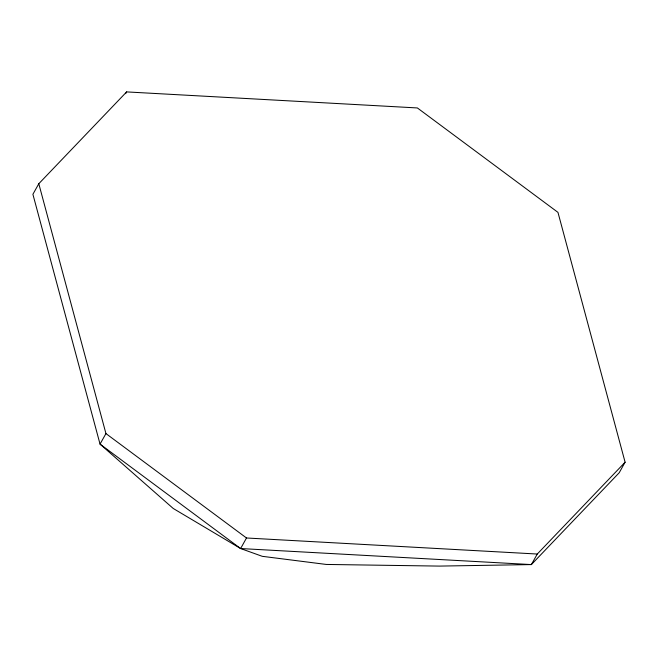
<?xml version="1.0" encoding="UTF-8"?>
<svg xmlns="http://www.w3.org/2000/svg" width="658" height="658" viewBox="0 0 658 658"><rect width="100%" height="100%" fill="white"/><g stroke="black" fill="none" stroke-linecap="round" stroke-linejoin="round"><path stroke-width="0.99" d="M38.797 183.73L32.9 194.291L100.041 444.117L173.235 508.478L240.622 548.542L262.287 556.323L326.261 564.441L439.355 566.094L531.368 564.58L619.203 472.748L625.1 462.212L557.959 212.369L417.386 107.953L126.624 91.906L38.797 183.73L105.938 433.573L246.503 537.989L537.273 554.036L625.1 462.212M125.645 93.666L126.624 91.906M105.938 433.573L100.041 444.109L240.622 548.542L246.503 537.989M537.273 554.036L531.368 564.58L240.606 548.542"/></g></svg>
